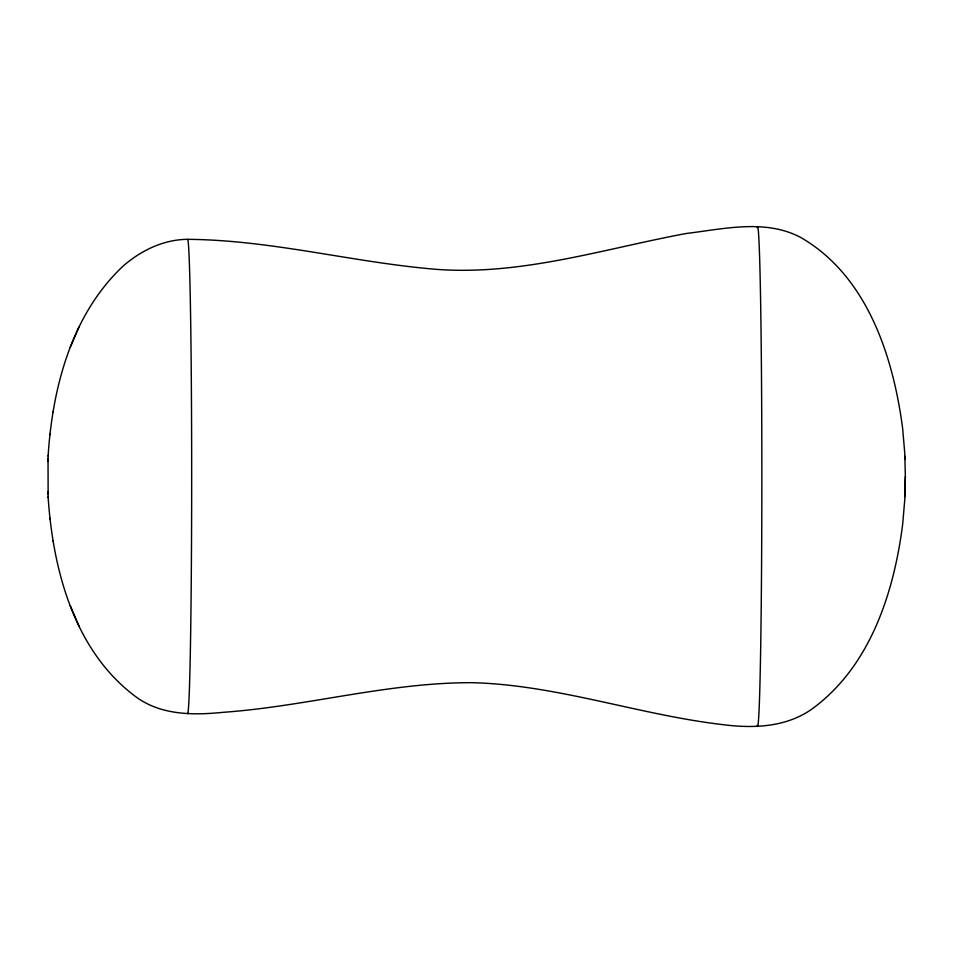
<?xml version="1.0" encoding="UTF-8"?>
<svg xmlns="http://www.w3.org/2000/svg" width="953" height="953" viewBox="0 0 953 953"><rect width="100%" height="100%" fill="white"/><g stroke="black" fill="none" stroke-linecap="round" stroke-linejoin="round"><path stroke-width="1.43" d="M47.96 461.443L48.15 455.558M48.019 458.679L48.15 497.442M48.115 496.978C52.963 570.144 74.31 651.233 136.053 696.929C161.248 715.393 193.519 715.31 223.205 712.32C306.771 706.328 388.479 682.36 472.557 682.682C557.326 685.004 638.153 714.619 721.921 724.53C753.454 728.688 787.714 727.496 814.088 707.46C870.708 664.86 893.902 592.242 902.634 524.626L904.778 499.67L905.35 476.5L904.778 453.33L902.634 428.373C893.175 356.303 867.123 275.417 800.258 237.202C764.89 218.821 723.732 228.994 686.291 233.473C603.868 248.816 521.756 275.596 436.939 269.389C353.456 262.599 271.641 239.942 187.586 239.334C163.642 239.501 141.104 250.436 123.294 265.923C71.594 314.323 52.463 387.466 48.115 456.022M904.885 496.668L905.35 476.5M49.782 435.033L49.913 433.544M52.844 412.375L52.951 411.553M78.932 327.117L70.248 347.333M70.248 605.667L78.932 625.883M52.844 540.625L52.951 541.447M49.913 519.456L49.782 517.967M904.885 456.332L904.957 459.453M48.019 494.321L47.96 491.557M187.586 239.358A237.142 4.086 -90 0 1 191.672 476.5A237.142 4.086 -90 0 1 187.586 713.642M757.147 227.636A249.877 4.312 -90 0 1 761.852 476.5A249.877 4.312 -90 0 1 757.147 725.364"/></g></svg>
